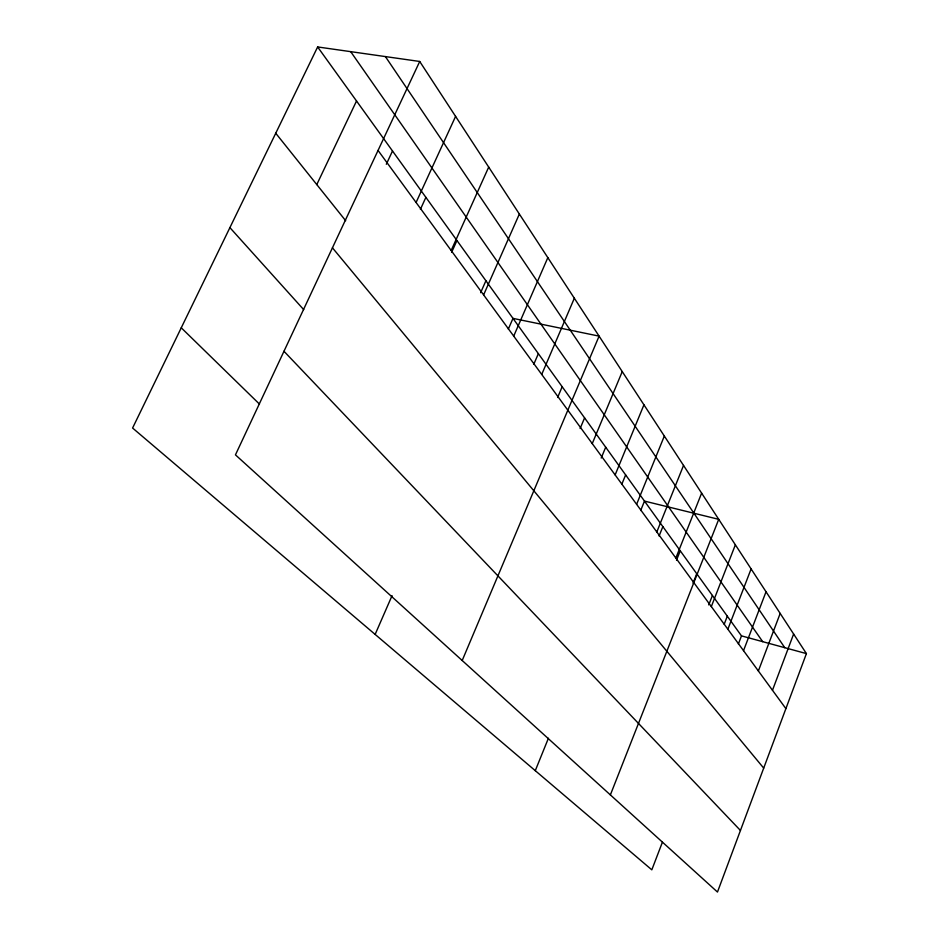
<?xml version="1.0" encoding="UTF-8"?>
<svg xmlns="http://www.w3.org/2000/svg" width="939" height="939" viewBox="0 0 939 939"><rect width="100%" height="100%" fill="white"/><g stroke="black" fill="none" stroke-linecap="round" stroke-linejoin="round"><path stroke-width="1.41" d="M419.721 61.469L806.413 653.603L717.478 892.05L235.454 454.863L419.721 61.469L317.64 46.95L132.587 428.031L651.819 869.831L662.429 842.142M772.48 690.271L793.619 634.025M758.372 670.974L780.18 613.437M738.383 643.978L741.481 635.879L317.64 46.95M743.524 650.645L766.024 591.77M727.866 629.212L751.106 568.928M724.192 624.259L727.302 616.184M711.328 606.571L735.366 544.808M708.745 604.892L712.419 595.49M693.052 583.119L696.75 573.717M610.373 794.91L718.722 519.326L644.483 501.097L640.668 510.523M676.526 560.196L680.259 550.794M675.857 558.024L701.621 493.151M659.084 536.028L662.852 526.626M656.819 531.967L683.533 465.439M636.619 504.313L664.331 436.048M535.277 770.673L548.411 738.254M621.771 484.36L625.632 474.911M615.139 474.923L643.943 404.826M601.218 458.056L605.702 447.21M592.251 443.607L622.24 371.586M580.114 428.548L584.586 417.867M462.199 660.504L599.094 336.127L512.987 318.38L508.328 329.084M557.625 397.467L562.179 386.739M541.721 374.438L574.339 298.238M533.798 364.25L538.364 353.639M375.142 634.412L392.056 595.643M513.715 336.103L547.836 257.638M483.608 294.905L519.361 214.045M480.627 292.686L485.909 280.761M451.166 250.49L488.703 167.095M451.612 252.368L456.941 240.513M420.402 209.362L425.883 197.366M416.083 202.484L455.591 116.389M386.316 164.266L392.502 150.979M316.783 184.584L356.527 100.989M741.481 635.879L806.413 653.603M181.262 327.805L259.446 404.075M283.977 351.268L740.448 830.463M229.902 227.625L303.696 309.624M332.441 247.814L763.7 768.114M275.737 133.232L345.693 220.735M378.053 150.428L785.884 708.628M350.705 51.657L762.679 641.666M385.401 56.586L784.758 647.687"/></g></svg>
